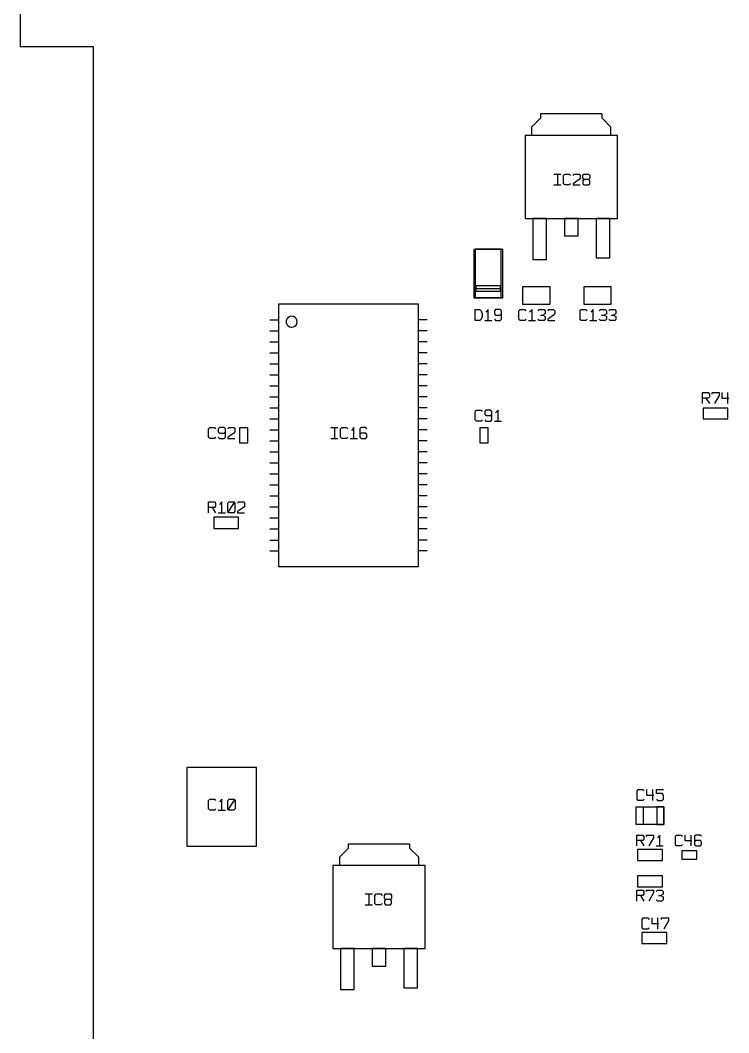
# Model space of a CAD drawing. Extents: x -262 to 926, y -118 to 722.
# Drawn here: x 60.8 to 206.5, y 306.6 to 514.7 of the extents above; entities that cross this region are included whole.
import ezdxf

# ---------------------------------------------------------------- set-up
doc = ezdxf.new("R2010")
doc.units = 0
doc.layers.add('1', color=1, linetype='CONTINUOUS')

msp = doc.modelspace()

# ---------------------------------------------------------------- linework, layer by layer
at = {"layer": '1'}
for p, q in [((60.83, 551.7), (60.83, 509.27)), ((60.83, 509.27), (65.08, 509.27)), ((65.08, 509.27), (75.83, 509.27)), ((75.83, 509.27), (75.83, -2.83)), ((167.83, 494.6), (167.83, 495.5)), ((167.83, 495.5), (180.4, 495.5)), ((180.4, 495.5), (180.4, 494.6)), ((166.03, 492.8), (167.83, 494.6)), ((180.4, 494.6), (182.2, 492.8)), ((166.03, 491), (166.03, 492.8)), ((182.2, 492.8), (182.2, 491)), ((183.6, 491), (164.63, 491)), ((164.63, 491), (164.63, 473.92)), ((183.6, 473.92), (183.6, 491)), ((170.53, 483.08), (171.98, 483.08)), ((171.25, 483.08), (171.25, 480.83)), ((172.5, 482.8), (172.75, 483.08)), ((172.5, 481.1), (172.5, 482.8)), ((172.75, 483.08), (173.7, 483.08)), ((173.7, 483.08), (173.95, 482.8)), ((174.48, 482.8), (174.73, 483.08)), ((174.73, 483.08), (175.7, 483.08)), ((175.7, 483.08), (175.93, 482.8)), ((175.93, 482.8), (175.93, 482.23)), ((176.45, 482.8), (176.7, 483.08)), ((176.45, 482.23), (176.45, 482.8)), ((176.7, 483.08), (177.68, 483.08)), ((177.68, 483.08), (177.93, 482.8)), ((177.93, 482.8), (177.93, 482.23)), ((170.53, 480.83), (171.98, 480.83)), ((172.75, 480.83), (172.5, 481.1)), ((173.7, 480.83), (172.75, 480.83)), ((173.95, 481.1), (173.7, 480.83)), ((175.7, 481.95), (174.48, 481.1)), ((174.48, 481.1), (174.48, 480.83)), ((174.48, 480.83), (175.93, 480.83)), ((175.93, 482.23), (175.7, 481.95)), ((176.7, 481.95), (176.45, 482.23)), ((176.7, 481.95), (176.45, 481.68)), ((176.45, 481.68), (176.45, 481.1)), ((176.45, 481.1), (176.7, 480.83)), ((177.68, 481.95), (176.7, 481.95)), ((176.7, 480.83), (177.68, 480.83)), ((177.93, 482.23), (177.68, 481.95)), ((177.93, 481.68), (177.68, 481.95)), ((177.68, 480.83), (177.93, 481.1)), ((177.93, 481.1), (177.93, 481.68)), ((164.63, 473.92), (183.6, 473.92)), ((169.03, 473.92), (166.2, 473.92)), ((166.2, 473.92), (166.2, 465.5)), ((169.03, 465.5), (169.03, 473.92)), ((175.53, 473.92), (172.7, 473.92)), ((172.7, 473.92), (172.7, 470.35)), ((175.53, 470.35), (175.53, 473.92)), ((182.03, 473.92), (179.2, 473.92)), ((179.2, 473.92), (179.2, 465.85)), ((182.03, 465.85), (182.03, 473.92)), ((172.7, 470.35), (175.53, 470.35)), ((160.03, 467.57), (154.08, 467.57)), ((154.08, 467.57), (154.08, 457.67)), ((159.7, 467.65), (154.37, 467.65)), ((154.37, 467.65), (154.37, 457.72)), ((159.7, 457.72), (159.7, 467.65)), ((160.03, 457.67), (160.03, 467.57)), ((166.2, 465.5), (169.03, 465.5)), ((179.2, 465.85), (182.03, 465.85)), ((159.55, 460.1), (154.52, 460.1)), ((154.52, 460.1), (154.52, 459.02)), ((159.55, 459.02), (159.55, 460.1)), ((169.75, 459.9), (164.1, 459.9)), ((164.1, 459.9), (164.1, 456.35)), ((169.75, 456.35), (169.75, 459.9)), ((182.32, 459.9), (176.67, 459.9)), ((176.67, 459.9), (176.67, 456.35)), ((182.32, 456.35), (182.32, 459.9)), ((159.75, 459.47), (154.35, 459.47)), ((154.52, 459.02), (159.55, 459.02)), ((142.68, 456.32), (113.93, 456.32)), ((113.93, 456.32), (113.93, 402.42)), ((142.68, 402.42), (142.68, 456.32)), ((154.08, 457.67), (160.03, 457.67)), ((154.37, 457.72), (159.7, 457.72)), ((164.1, 456.35), (169.75, 456.35)), ((176.67, 456.35), (182.32, 456.35)), ((116.03, 453.7), (115.75, 453.47)), ((116.35, 453.82), (116.03, 453.7)), ((116.68, 453.87), (116.35, 453.82)), ((117.03, 453.8), (116.68, 453.87)), ((117.33, 453.62), (117.03, 453.8)), ((117.58, 453.37), (117.33, 453.62)), ((154.35, 452.97), (154.35, 455.22)), ((154.35, 455.22), (155.32, 455.22)), ((155.32, 455.22), (155.55, 454.95)), ((155.55, 454.95), (155.8, 454.37)), ((155.8, 453.82), (155.55, 453.25)), ((155.8, 454.37), (155.8, 453.82)), ((157.05, 455.22), (156.57, 454.67)), ((157.05, 452.97), (157.05, 455.22)), ((158.55, 455.22), (158.3, 454.95)), ((158.3, 454.95), (158.3, 454.37)), ((158.3, 454.37), (158.55, 454.1)), ((159.52, 455.22), (158.55, 455.22)), ((158.55, 454.1), (159.52, 454.1)), ((159.77, 454.95), (159.52, 455.22)), ((159.52, 454.1), (159.77, 454.37)), ((159.77, 453.25), (159.77, 454.95)), ((163.32, 454.95), (163.57, 455.23)), ((163.32, 453.25), (163.32, 454.95)), ((163.57, 455.23), (164.55, 455.23)), ((164.55, 455.23), (164.77, 454.95)), ((166.05, 455.23), (165.55, 454.68)), ((166.05, 452.98), (166.05, 455.23)), ((167.3, 454.95), (167.52, 455.23)), ((167.52, 455.23), (168.5, 455.23)), ((167.77, 454.1), (168.27, 454.1)), ((168.75, 454.38), (168.27, 454.1)), ((168.27, 454.1), (168.75, 453.83)), ((168.5, 455.23), (168.75, 454.95)), ((168.75, 454.95), (168.75, 454.38)), ((168.75, 453.83), (168.75, 453.25)), ((169.27, 454.95), (169.52, 455.23)), ((170.47, 454.1), (169.27, 453.25)), ((169.52, 455.23), (170.47, 455.23)), ((170.47, 455.23), (170.72, 454.95)), ((170.72, 454.38), (170.47, 454.1)), ((170.72, 454.95), (170.72, 454.38)), ((175.9, 454.95), (176.15, 455.23)), ((175.9, 453.25), (175.9, 454.95)), ((176.15, 455.23), (177.12, 455.23)), ((177.12, 455.23), (177.37, 454.95)), ((178.62, 455.23), (178.12, 454.68)), ((178.62, 452.98), (178.62, 455.23)), ((179.87, 454.95), (180.1, 455.23)), ((180.1, 455.23), (181.07, 455.23)), ((180.35, 454.1), (180.85, 454.1)), ((181.32, 454.38), (180.85, 454.1)), ((180.85, 454.1), (181.32, 453.83)), ((181.07, 455.23), (181.32, 454.95)), ((181.32, 454.95), (181.32, 454.38)), ((181.32, 453.83), (181.32, 453.25)), ((181.85, 454.95), (182.1, 455.23)), ((182.1, 455.23), (183.05, 455.23)), ((182.32, 454.1), (182.82, 454.1)), ((183.3, 454.38), (182.82, 454.1)), ((182.82, 454.1), (183.3, 453.83)), ((183.05, 455.23), (183.3, 454.95)), ((183.3, 454.95), (183.3, 454.38)), ((183.3, 453.83), (183.3, 453.25)), ((112.13, 453.15), (113.93, 453.15)), ((115.58, 453.17), (115.5, 452.82)), ((115.5, 452.82), (115.53, 452.47)), ((115.53, 452.47), (115.65, 452.15)), ((115.75, 453.47), (115.58, 453.17)), ((115.65, 452.15), (115.88, 451.9)), ((115.88, 451.9), (116.15, 451.7)), ((116.15, 451.7), (116.5, 451.6)), ((116.5, 451.6), (116.63, 451.6)), ((116.63, 451.6), (116.98, 451.65)), ((116.98, 451.65), (117.28, 451.8)), ((117.28, 451.8), (117.53, 452.05)), ((117.53, 452.05), (117.7, 452.35)), ((117.7, 453.05), (117.58, 453.37)), ((117.75, 452.7), (117.7, 453.05)), ((117.7, 452.35), (117.75, 452.7)), ((144.48, 453.15), (142.68, 453.15)), ((155.32, 452.97), (154.35, 452.97)), ((155.55, 453.25), (155.32, 452.97)), ((156.32, 452.97), (157.77, 452.97)), ((158.3, 453.25), (158.55, 452.97)), ((158.55, 452.97), (159.52, 452.97)), ((159.52, 452.97), (159.77, 453.25)), ((163.57, 452.98), (163.32, 453.25)), ((164.55, 452.98), (163.57, 452.98)), ((164.77, 453.25), (164.55, 452.98)), ((165.3, 452.98), (166.77, 452.98)), ((167.52, 452.98), (167.3, 453.25)), ((168.5, 452.98), (167.52, 452.98)), ((168.75, 453.25), (168.5, 452.98)), ((169.27, 453.25), (169.27, 452.98)), ((169.27, 452.98), (170.72, 452.98)), ((176.15, 452.98), (175.9, 453.25)), ((177.12, 452.98), (176.15, 452.98)), ((177.37, 453.25), (177.12, 452.98)), ((177.9, 452.98), (179.35, 452.98)), ((180.1, 452.98), (179.87, 453.25)), ((181.07, 452.98), (180.1, 452.98)), ((181.32, 453.25), (181.07, 452.98)), ((182.1, 452.98), (181.85, 453.25)), ((183.05, 452.98), (182.1, 452.98)), ((183.3, 453.25), (183.05, 452.98)), ((112.13, 450.87), (113.93, 450.87)), ((144.48, 450.87), (142.68, 450.87)), ((112.13, 448.62), (113.93, 448.62)), ((144.48, 448.62), (142.68, 448.62)), ((112.13, 446.35), (113.93, 446.35)), ((144.48, 446.35), (142.68, 446.35)), ((112.13, 444.1), (113.93, 444.1)), ((144.48, 444.1), (142.68, 444.1)), ((112.13, 441.82), (113.93, 441.82)), ((144.48, 441.82), (142.68, 441.82)), ((112.13, 439.57), (113.93, 439.57)), ((144.48, 439.57), (142.68, 439.57)), ((112.13, 437.3), (113.93, 437.3)), ((144.48, 437.3), (142.68, 437.3)), ((201.05, 435.9), (201.05, 438.17)), ((201.05, 438.17), (202.28, 438.17)), ((202.28, 437.02), (201.05, 437.02)), ((201.78, 437.02), (202.53, 435.9)), ((202.28, 438.17), (202.53, 437.87)), ((202.53, 437.32), (202.28, 437.02)), ((202.53, 437.87), (202.53, 437.32)), ((203.05, 437.87), (203.05, 438.17)), ((203.05, 438.17), (204.5, 438.17)), ((204.5, 437.6), (203.53, 435.9)), ((204.5, 438.17), (204.5, 437.6)), ((205.03, 438.17), (205.03, 437.02)), ((205.03, 437.02), (206.48, 437.02)), ((206.23, 438.17), (206.23, 435.9)), ((112.13, 435.05), (113.93, 435.05)), ((144.48, 435.05), (142.68, 435.05)), ((206.3, 435), (201.2, 435)), ((201.2, 435), (201.2, 432.75)), ((206.3, 432.75), (206.3, 435)), ((154.35, 434.3), (154.6, 434.58)), ((154.35, 432.6), (154.35, 434.3)), ((154.6, 434.58), (155.55, 434.58)), ((155.55, 434.58), (155.8, 434.3)), ((156.57, 434.58), (156.32, 434.3)), ((156.32, 434.3), (156.32, 433.73)), ((156.32, 433.73), (156.57, 433.45)), ((157.55, 434.58), (156.57, 434.58)), ((156.57, 433.45), (157.55, 433.45)), ((157.77, 434.3), (157.55, 434.58)), ((157.55, 433.45), (157.77, 433.73)), ((157.77, 432.6), (157.77, 434.3)), ((159.05, 434.58), (158.55, 434)), ((159.05, 432.3), (159.05, 434.58)), ((99.55, 430.7), (99.8, 430.98)), ((99.8, 430.98), (100.77, 430.98)), ((100.77, 430.98), (101, 430.7)), ((101.77, 430.98), (101.52, 430.7)), ((102.75, 430.98), (101.77, 430.98)), ((103, 430.7), (102.75, 430.98)), ((103.52, 430.7), (103.75, 430.98)), ((103.75, 430.98), (104.72, 430.98)), ((104.72, 430.98), (104.97, 430.7)), ((107.6, 430.93), (105.9, 430.93)), ((105.9, 430.93), (105.9, 427.83)), ((107.6, 427.83), (107.6, 430.93)), ((112.13, 432.77), (113.93, 432.77)), ((124.7, 430.97), (126.15, 430.97)), ((125.43, 430.97), (125.43, 428.72)), ((126.68, 430.7), (126.93, 430.97)), ((126.93, 430.97), (127.9, 430.97)), ((127.9, 430.97), (128.15, 430.7)), ((129.4, 430.97), (128.9, 430.4)), ((129.4, 428.72), (129.4, 430.97)), ((130.9, 430.97), (130.65, 430.7)), ((131.85, 430.97), (130.9, 430.97)), ((132.1, 430.7), (131.85, 430.97)), ((144.48, 432.77), (142.68, 432.77)), ((154.6, 432.3), (154.35, 432.6)), ((155.55, 432.3), (154.6, 432.3)), ((157, 430.93), (155.3, 430.93)), ((155.3, 430.93), (155.3, 427.83)), ((155.8, 432.6), (155.55, 432.3)), ((156.32, 432.6), (156.57, 432.3)), ((156.57, 432.3), (157.55, 432.3)), ((157, 427.83), (157, 430.93)), ((157.55, 432.3), (157.77, 432.6)), ((158.3, 432.3), (159.77, 432.3)), ((201.2, 432.75), (206.3, 432.75)), ((99.55, 429), (99.55, 430.7)), ((99.8, 428.73), (99.55, 429)), ((100.77, 428.73), (99.8, 428.73)), ((101, 429), (100.77, 428.73)), ((101.52, 430.7), (101.52, 430.13)), ((101.52, 430.13), (101.77, 429.85)), ((101.52, 429), (101.77, 428.73)), ((101.77, 429.85), (102.75, 429.85)), ((101.77, 428.73), (102.75, 428.73)), ((102.75, 429.85), (103, 430.13)), ((102.75, 428.73), (103, 429)), ((103, 429), (103, 430.7)), ((104.72, 429.85), (103.52, 429)), ((103.52, 429), (103.52, 428.73)), ((103.52, 428.73), (104.97, 428.73)), ((104.97, 430.13), (104.72, 429.85)), ((104.97, 430.7), (104.97, 430.13)), ((112.13, 430.5), (113.93, 430.5)), ((124.7, 428.72), (126.15, 428.72)), ((126.68, 429), (126.68, 430.7)), ((126.93, 428.72), (126.68, 429)), ((127.9, 428.72), (126.93, 428.72)), ((128.15, 429), (127.9, 428.72)), ((128.68, 428.72), (130.13, 428.72)), ((130.65, 430.7), (130.65, 429)), ((130.9, 429.85), (130.65, 429.57)), ((130.65, 429), (130.9, 428.72)), ((131.85, 429.85), (130.9, 429.85)), ((130.9, 428.72), (131.85, 428.72)), ((132.1, 429.57), (131.85, 429.85)), ((131.85, 428.72), (132.1, 429)), ((132.1, 429), (132.1, 429.57)), ((144.48, 430.5), (142.68, 430.5)), ((105.9, 427.83), (107.6, 427.83)), ((112.13, 428.25), (113.93, 428.25)), ((144.48, 428.25), (142.68, 428.25)), ((155.3, 427.83), (157, 427.83)), ((112.13, 425.97), (113.93, 425.97)), ((144.48, 425.97), (142.68, 425.97)), ((112.13, 423.72), (113.93, 423.72)), ((144.48, 423.72), (142.68, 423.72)), ((112.13, 421.45), (113.93, 421.45)), ((144.48, 421.45), (142.68, 421.45)), ((112.13, 419.2), (113.93, 419.2)), ((144.48, 419.2), (142.68, 419.2)), ((112.13, 416.92), (113.93, 416.92)), ((144.48, 416.92), (142.68, 416.92)), ((99.55, 413.45), (99.55, 415.7)), ((99.55, 415.7), (100.77, 415.7)), ((100.77, 414.57), (99.55, 414.57)), ((100.27, 414.57), (101, 413.45)), ((100.77, 415.7), (101, 415.42)), ((101, 414.85), (100.77, 414.57)), ((101, 415.42), (101, 414.85)), ((102.25, 415.7), (101.77, 415.15)), ((102.25, 413.45), (102.25, 415.7)), ((103.52, 415.42), (103.75, 415.7)), ((103.52, 413.45), (104.97, 415.7)), ((103.52, 413.72), (103.52, 415.42)), ((103.75, 415.7), (104.72, 415.7)), ((104.72, 415.7), (104.97, 415.42)), ((104.97, 415.42), (104.97, 413.72)), ((105.5, 415.42), (105.75, 415.7)), ((106.7, 414.57), (105.5, 413.72)), ((105.75, 415.7), (106.7, 415.7)), ((106.7, 415.7), (106.95, 415.42)), ((106.95, 414.85), (106.7, 414.57)), ((106.95, 415.42), (106.95, 414.85)), ((112.13, 414.67), (113.93, 414.67)), ((144.48, 414.67), (142.68, 414.67)), ((105.7, 412.55), (100.6, 412.55)), ((100.6, 412.55), (100.6, 410.27)), ((101.52, 413.45), (103, 413.45)), ((103.75, 413.45), (103.52, 413.72)), ((104.72, 413.45), (103.75, 413.45)), ((104.97, 413.72), (104.72, 413.45)), ((105.5, 413.72), (105.5, 413.45)), ((105.5, 413.45), (106.95, 413.45)), ((105.7, 410.27), (105.7, 412.55)), ((112.13, 412.4), (113.93, 412.4)), ((144.48, 412.4), (142.68, 412.4)), ((100.6, 410.27), (105.7, 410.27)), ((112.13, 410.15), (113.93, 410.15)), ((144.48, 410.15), (142.68, 410.15)), ((112.13, 407.87), (113.93, 407.87)), ((144.48, 407.87), (142.68, 407.87)), ((112.13, 405.62), (113.93, 405.62)), ((144.48, 405.62), (142.68, 405.62)), ((113.93, 402.42), (142.68, 402.42)), ((109.43, 361.1), (95.05, 361.1)), ((95.05, 361.1), (95.05, 344.95)), ((109.43, 344.95), (109.43, 361.1)), ((187.63, 356.32), (187.88, 356.6)), ((187.63, 354.62), (187.63, 356.32)), ((187.88, 356.6), (188.85, 356.6)), ((188.85, 356.6), (189.08, 356.32)), ((189.6, 356.6), (189.6, 355.47)), ((190.83, 356.6), (190.83, 354.35)), ((191.6, 355.75), (191.6, 356.6)), ((191.6, 356.6), (193.05, 356.6)), ((99.55, 354.35), (99.8, 354.62)), ((99.55, 352.65), (99.55, 354.35)), ((99.8, 354.62), (100.78, 354.62)), ((100.78, 354.62), (101, 354.35)), ((102.25, 354.62), (101.78, 354.05)), ((102.25, 352.35), (102.25, 354.62)), ((103.53, 354.35), (103.75, 354.62)), ((103.53, 352.35), (104.98, 354.62)), ((103.53, 352.65), (103.53, 354.35)), ((103.75, 354.62), (104.73, 354.62)), ((104.73, 354.62), (104.98, 354.35)), ((104.98, 354.35), (104.98, 352.65)), ((187.88, 354.35), (187.63, 354.62)), ((188.85, 354.35), (187.88, 354.35)), ((189.08, 354.62), (188.85, 354.35)), ((189.6, 355.47), (191.08, 355.47)), ((192.8, 355.75), (191.6, 355.75)), ((191.6, 354.62), (191.83, 354.35)), ((191.83, 354.35), (192.8, 354.35)), ((193.05, 355.47), (192.8, 355.75)), ((192.8, 354.35), (193.05, 354.62)), ((193.05, 354.62), (193.05, 355.47)), ((99.8, 352.35), (99.55, 352.65)), ((100.78, 352.35), (99.8, 352.35)), ((101, 352.65), (100.78, 352.35)), ((101.53, 352.35), (103, 352.35)), ((103.75, 352.35), (103.53, 352.65)), ((104.73, 352.35), (103.75, 352.35)), ((104.98, 352.65), (104.73, 352.35)), ((187.45, 349.42), (187.45, 353.02)), ((187.45, 353.02), (193.1, 353.02)), ((187.45, 353.02), (188.88, 353.02)), ((187.45, 349.42), (187.45, 353.02)), ((188.88, 353.02), (188.88, 349.42)), ((193.1, 353.02), (191.7, 353.02)), ((191.7, 353.02), (191.7, 349.42)), ((193.1, 353.02), (193.1, 349.42)), ((193.1, 349.42), (193.1, 353.02)), ((193.1, 349.42), (187.45, 349.42)), ((188.88, 349.42), (187.45, 349.42)), ((191.7, 349.42), (193.1, 349.42)), ((128.3, 344.57), (128.3, 345.47)), ((128.3, 345.47), (140.87, 345.47)), ((140.87, 345.47), (140.87, 344.57)), ((187.58, 345), (187.58, 347.25)), ((187.58, 347.25), (188.8, 347.25)), ((188.8, 346.12), (187.58, 346.12)), ((188.33, 346.12), (189.05, 345)), ((188.8, 347.25), (189.05, 346.97)), ((189.05, 346.4), (188.8, 346.12)), ((189.05, 346.97), (189.05, 346.4)), ((189.58, 346.97), (189.58, 347.25)), ((189.58, 347.25), (191.03, 347.25)), ((191.03, 346.7), (190.05, 345)), ((191.03, 347.25), (191.03, 346.7)), ((192.28, 347.25), (191.8, 346.7)), ((192.28, 345), (192.28, 347.25)), ((195.5, 346.98), (195.72, 347.25)), ((195.5, 345.28), (195.5, 346.98)), ((195.72, 347.25), (196.7, 347.25)), ((196.7, 347.25), (196.95, 346.98)), ((197.47, 347.25), (197.47, 346.13)), ((197.47, 346.13), (198.92, 346.13)), ((198.67, 347.25), (198.67, 345)), ((199.7, 347.25), (199.45, 346.98)), ((199.45, 346.98), (199.45, 345.28)), ((199.7, 346.13), (199.45, 345.85)), ((200.67, 347.25), (199.7, 347.25)), ((200.67, 346.13), (199.7, 346.13)), ((200.9, 346.98), (200.67, 347.25)), ((200.9, 345.85), (200.67, 346.13)), ((200.9, 345.28), (200.9, 345.85)), ((95.05, 344.95), (109.43, 344.95)), ((126.5, 342.77), (128.3, 344.57)), ((140.87, 344.57), (142.67, 342.77)), ((192.83, 344.27), (187.73, 344.27)), ((187.73, 344.27), (187.73, 342)), ((191.55, 345), (193, 345)), ((192.83, 342), (192.83, 344.27)), ((195.72, 345), (195.5, 345.28)), ((196.7, 345), (195.72, 345)), ((196.95, 345.28), (196.7, 345)), ((196.8, 344), (196.8, 342.3)), ((199.92, 344), (196.8, 344)), ((199.45, 345.28), (199.7, 345)), ((199.7, 345), (200.67, 345)), ((199.92, 342.3), (199.92, 344)), ((200.67, 345), (200.9, 345.28)), ((126.5, 341), (126.5, 342.77)), ((142.67, 342.77), (142.67, 341)), ((187.73, 342), (192.83, 342)), ((196.8, 342.3), (199.92, 342.3)), ((144.07, 341), (125.1, 341)), ((125.1, 341), (125.1, 323.92)), ((144.07, 323.92), (144.07, 341)), ((192.83, 338.87), (187.73, 338.87)), ((187.73, 338.87), (187.73, 336.62)), ((192.83, 336.62), (192.83, 338.87)), ((131.75, 335.15), (133.22, 335.15)), ((132.47, 335.15), (132.47, 332.87)), ((133.75, 334.85), (133.97, 335.15)), ((133.97, 335.15), (134.95, 335.15)), ((134.95, 335.15), (135.2, 334.85)), ((135.72, 334.85), (135.95, 335.15)), ((135.95, 335.15), (136.92, 335.15)), ((136.92, 335.15), (137.17, 334.85)), ((187.58, 333.67), (187.58, 335.95)), ((187.58, 335.95), (188.8, 335.95)), ((187.73, 336.62), (192.83, 336.62)), ((188.8, 335.95), (189.05, 335.65)), ((189.05, 335.1), (188.8, 334.8)), ((189.05, 335.65), (189.05, 335.1)), ((189.58, 335.65), (189.58, 335.95)), ((189.58, 335.95), (191.03, 335.95)), ((191.03, 335.37), (190.05, 333.67)), ((191.03, 335.95), (191.03, 335.37)), ((191.55, 335.65), (191.8, 335.95)), ((191.8, 335.95), (192.75, 335.95)), ((193, 335.1), (192.53, 334.8)), ((192.75, 335.95), (193, 335.65)), ((193, 335.65), (193, 335.1)), ((133.75, 333.15), (133.75, 334.85)), ((133.97, 332.87), (133.75, 333.15)), ((135.2, 333.15), (134.95, 332.87)), ((135.72, 334.3), (135.72, 334.85)), ((135.95, 334), (135.72, 334.3)), ((135.95, 334), (135.72, 333.72)), ((135.72, 333.72), (135.72, 333.15)), ((135.72, 333.15), (135.95, 332.87)), ((136.92, 334), (135.95, 334)), ((137.17, 334.3), (136.92, 334)), ((137.17, 333.72), (136.92, 334)), ((136.92, 332.87), (137.17, 333.15)), ((137.17, 334.85), (137.17, 334.3)), ((137.17, 333.15), (137.17, 333.72)), ((188.8, 334.8), (187.58, 334.8)), ((188.33, 334.8), (189.05, 333.67)), ((191.8, 333.67), (191.55, 333.95)), ((192.75, 333.67), (191.8, 333.67)), ((192.03, 334.8), (192.53, 334.8)), ((192.53, 334.8), (193, 334.52)), ((193, 333.95), (192.75, 333.67)), ((193, 334.52), (193, 333.95)), ((131.75, 332.87), (133.22, 332.87)), ((134.95, 332.87), (133.97, 332.87)), ((135.95, 332.87), (136.92, 332.87)), ((188.67, 329.9), (188.9, 330.2)), ((188.67, 328.2), (188.67, 329.9)), ((188.9, 330.2), (189.87, 330.2)), ((189.87, 330.2), (190.12, 329.9)), ((190.65, 330.2), (190.65, 329.05)), ((190.65, 329.05), (192.1, 329.05)), ((191.85, 330.2), (191.85, 327.93)), ((192.62, 329.9), (192.62, 330.2)), ((192.62, 330.2), (194.07, 330.2)), ((194.07, 329.63), (193.1, 327.93)), ((194.07, 330.2), (194.07, 329.63)), ((193.72, 327.2), (188.62, 327.2)), ((188.62, 327.2), (188.62, 324.95)), ((188.9, 327.93), (188.67, 328.2)), ((189.87, 327.93), (188.9, 327.93)), ((190.12, 328.2), (189.87, 327.93)), ((193.72, 324.95), (193.72, 327.2)), ((188.62, 324.95), (193.72, 324.95)), ((125.1, 323.92), (144.07, 323.92)), ((129.5, 323.92), (126.67, 323.92)), ((126.67, 323.92), (126.67, 315.47)), ((129.5, 315.47), (129.5, 323.92)), ((136, 323.92), (133.17, 323.92)), ((133.17, 323.92), (133.17, 320.32)), ((136, 320.32), (136, 323.92)), ((142.5, 323.92), (139.67, 323.92)), ((139.67, 323.92), (139.67, 315.82)), ((142.5, 315.82), (142.5, 323.92)), ((133.17, 320.32), (136, 320.32)), ((126.67, 315.47), (129.5, 315.47)), ((139.67, 315.82), (142.5, 315.82))]:
    msp.add_line(p, q, dxfattribs=at)

doc.saveas('drawing.dxf')
